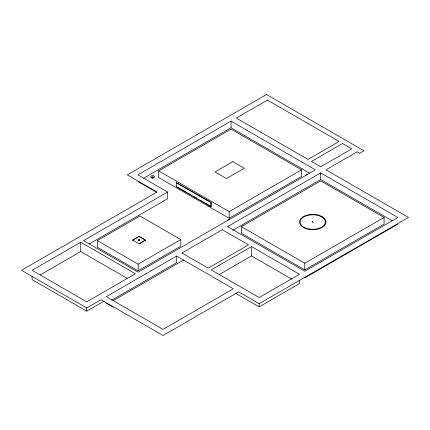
<?xml version="1.0" encoding="UTF-8"?>
<svg xmlns="http://www.w3.org/2000/svg" width="430" height="430" viewBox="0 0 430 430"><rect width="100%" height="100%" fill="white"/><g stroke="black" fill="none" stroke-linecap="round" stroke-linejoin="round"><path stroke-width="0.64" d="M138.949 236.382L145.464 240.15L139.202 243.756M139.239 236.495L145.501 240.16M132.752 240.246L138.954 236.425L132.725 240.015M145.458 240.166L139.245 243.783M132.607 240.069L138.917 243.81M322.199 216.612L322.199 217.349M167.635 192.043L83.501 240.617L138.132 272.158L315.378 169.823L231.017 121.115L137.901 174.876L167.635 192.043L167.635 198.698L89.306 243.923M143.684 178.192L231.017 127.769L309.562 173.118M158.643 170.887L231.017 129.102L301.548 169.823L301.548 176.477L229.174 218.263L158.643 177.542L158.643 170.887L229.174 211.608L301.548 169.823M176.391 182.728L211.195 202.557L210.969 206.685L176.391 186.722L176.391 182.728L211.195 202.557M176.391 186.722L186.421 192.242M80.738 242.214L32.105 270.293L86.731 301.833L135.364 273.754L80.738 242.214L80.738 251.528L127.226 278.371M97.331 240.617L139.976 216L180.772 239.553L180.772 246.207L138.132 270.825L97.331 247.272L97.331 240.617L138.132 264.171L180.772 239.553M40.21 274.926L80.738 251.528M176.623 256.054L106.323 296.641L163.024 329.38L233.323 288.788L176.623 256.054L176.623 262.708L111.553 300.274M320.683 172.881L227.561 226.642L304.779 271.223L397.895 217.462L320.683 172.881L320.683 179.536L232.77 230.292M32.105 276.28L32.105 279.608L86.731 311.148L104.098 301.118M113.235 300.635L183.54 260.048M241.391 226.642L320.683 180.869L384.065 217.462L384.065 224.116L304.779 269.895L241.391 233.297L241.391 226.642L304.779 263.241L384.065 217.462M251.534 246.605L211.195 269.895L259.139 297.571L299.473 274.286L251.534 246.605L251.534 255.92L291.965 279.263M219.262 274.55L251.534 255.92M304.779 277.877L397.895 224.116M235.457 293.217L259.139 306.886L299.473 283.601L299.473 280.274M320.683 179.536L392.09 220.762M312.067 221.67L313.389 222.434M187.571 192.909L191.603 195.236M192.758 195.903L196.79 198.23M197.945 198.897L199.095 199.563M200.251 200.229L204.282 202.557M205.432 203.223L211.195 206.55M137.901 181.53L156.767 192.425M176.623 262.708L177.773 263.375M106.323 303.295L113.235 307.289M312.728 221.369L312.728 222.052M304.779 263.241L304.779 269.895M259.139 303.564L259.139 306.886M231.017 121.115L231.017 127.769M229.174 211.608L229.174 218.263M210.969 202.691L210.969 206.685M138.132 264.171L138.132 270.825M86.731 307.821L86.731 311.148M151.93 177.359A1.043 0.602 0 0 1 153.408 177.359M305.698 175.714A1.956 1.129 0 0 1 307.654 174.58M227.475 220.649A1.956 1.129 0 0 1 229.432 219.52M266.514 94.503L127.296 174.876L157.031 192.043L21.5 270.293L86.731 307.955L101.023 299.705L163.024 335.497L238.623 291.852L259.139 303.693L408.5 217.462L325.983 169.823L357.099 151.854L359.636 153.322L364.017 150.79L266.514 94.503M267.438 100.088L236.323 118.056L308.004 159.439L339.119 141.475L267.438 100.088M232.861 161.653L215.059 171.93L226.47 178.52L244.267 168.243L232.861 161.653M342.581 143.475L311.46 161.438L320.683 166.759L351.799 148.796L342.581 143.475M222.262 229.706L181.922 252.99L208.201 268.164L248.535 244.874L222.262 229.706M152.15 177.988A1.043 0.602 0 0 0 153.714 177.461A1.043 0.602 0 0 0 152.15 176.94A1.043 0.602 0 0 0 152.15 177.988M151.693 177.714A1.956 1.129 0 0 0 154.623 176.735A1.956 1.129 0 0 0 151.693 175.757A1.956 1.129 0 0 0 151.693 177.714M304.531 227.545A12.561 7.251 0 0 0 325.069 223.401A12.561 7.251 0 0 0 308.579 215.204A12.561 7.251 0 0 0 304.531 227.545M304.08 227.852A13.249 7.649 0 0 0 325.746 223.471A13.249 7.649 0 0 0 308.348 214.828A13.249 7.649 0 0 0 304.08 227.852M138.772 240.386A0.586 0.339 0 0 0 139.653 240.096A0.586 0.339 0 0 0 138.772 239.8A0.586 0.339 0 0 0 138.772 240.386M138.772 240.44A0.586 0.339 0 0 0 139.653 240.15A0.586 0.339 0 0 0 138.772 239.854A0.586 0.339 0 0 0 138.772 240.44"/></g></svg>
